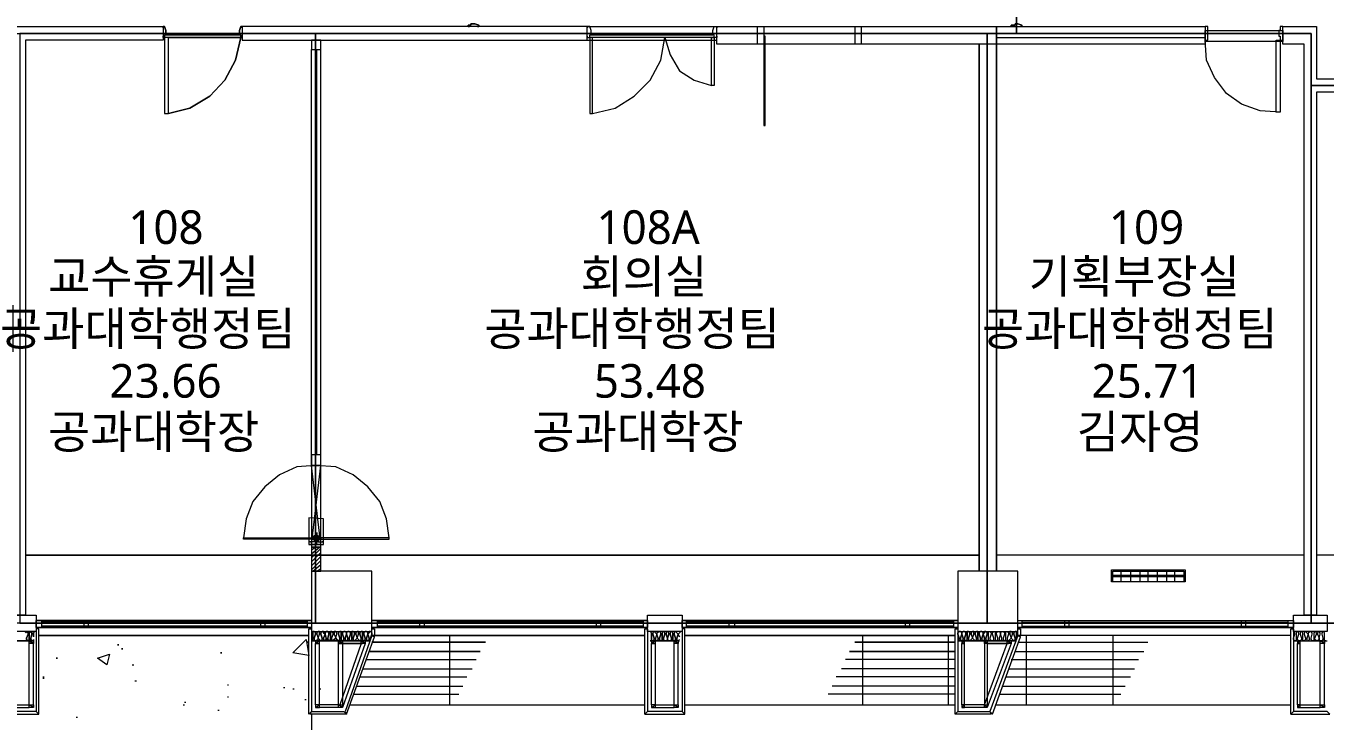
# Model space of a CAD drawing. Header units: millimetres. Extents: x -4011 to 126995, y -1911 to 106700.
# Drawn here: x 83028 to 98122, y 19337 to 27412 of the extents above; entities that cross this region are included whole.
import ezdxf

# ---------------------------------------------------------------- set-up
doc = ezdxf.new("R2010")
doc.units = ezdxf.units.MM
doc.layers.add('PDF_문자', color=7, linetype='Continuous')
doc.layers.add('PDF_형상', color=7, linetype='Continuous')
doc.styles.add('PDF 맑은 고딕', font='malgun.ttf')

msp = doc.modelspace()

# ---------------------------------------------------------------- linework, layer by layer
at = {"layer": 'PDF_형상', "lineweight": 5}
for points in [[(95938, 46539), (82959, 38969), (76694, 38969), (76694, 36466), (79306, 36466), (79306, 38969), (82959, 38969), (86456, 38969), (86456, 32472), (84202, 32472), (84202, 29720), (86456, 29720), (86456, 38969), (109446, 38969), (109446, 32052), (109446, 29705), (109446, 24482), (105451, 24482), (105451, 20472), (78933, 20472), (78933, 20720), (71969, 20720)], [(71705, 42218), (71705, 30979), (67057, 30979), (67057, 29720), (64446, 29720), (64446, 29674), (62472, 29674), (62472, 27326), (71969, 27326), (71969, 23720), (78933, 23720), (78933, 27326), (94539, 27326), (94539, 29720), (86456, 29720), (84202, 29720), (84202, 30979), (82959, 30979), (82959, 30886), (76694, 30886), (76694, 38969), (79321, 38969), (79321, 42668)], [(84622, 27404), (84622, 27249), (83021, 27249), (83021, 20565), (82881, 20565), (82881, 27249)], [(89549, 27295), (89549, 27280), (89580, 27280), (89580, 27311), (89596, 27311), (89596, 27358), (89580, 27404), (89549, 27404), (89549, 27389)], [(89549, 27404), (91057, 27404)], [(91057, 27295), (91057, 27280), (91026, 27280), (91026, 27311), (91010, 27311), (91010, 27358), (91026, 27404), (91057, 27404), (91057, 27389)], [(91601, 27202), (91057, 27202), (91057, 27404), (91601, 27404), (91601, 27109)], [(91523, 27404), (91523, 27202)], [(92658, 27404), (92658, 27202)], [(92736, 27202), (92736, 27404)], [(89549, 27249), (91057, 27249)], [(89596, 27311), (91010, 27311)], [(89611, 26394), (89876, 26456), (90093, 26596), (90280, 26782), (90404, 27016), (90451, 27280), (90513, 27078), (90622, 26891), (90793, 26782), (90995, 26720)], [(91026, 27280), (89611, 27280)], [(94306, 27280), (96731, 27280)], [(97601, 26409), (97554, 26409), (97554, 27249), (97601, 27249), (97601, 26409), (97368, 26425), (97150, 26503), (96979, 26627), (96839, 26813), (96746, 27016), (96731, 27249)], [(86456, 21389), (86347, 22306), (86347, 27140)], [(86347, 21389), (86456, 21389), (86456, 22306), (86347, 22306), (86347, 21389), (86456, 22306), (86456, 27140)], [(86394, 22430), (86394, 27140)], [(86409, 22430), (86409, 27140)], [(87249, 21466), (86347, 21466), (86347, 21451), (87249, 21451), (87249, 21466), (87218, 21684), (87140, 21886), (87000, 22057), (86829, 22197), (86627, 22290), (86394, 22306), (86176, 22290), (85974, 22197), (85803, 22057), (85663, 21886), (85585, 21684), (85554, 21466)], [(86378, 21435), (86378, 21420), (86316, 21420)], [(86456, 21466), (86456, 21482), (86347, 21482), (86347, 21451), (86456, 21451)], [(86440, 21482), (86409, 21497), (86394, 21497), (86363, 21482)], [(86363, 21451), (86394, 21435), (86409, 21435), (86440, 21451)], [(86409, 21528), (86409, 21404), (86394, 21404), (86394, 21528)], [(86425, 21435), (86425, 21420), (86487, 21420), (86471, 21420)], [(86332, 21420), (86347, 21420)], [(86347, 21326), (86394, 21358)], [(86347, 21280), (86440, 21358)], [(86347, 21233), (86456, 21342)], [(86347, 21187), (86456, 21295)], [(86347, 21140), (86456, 21249)], [(86347, 21093), (86456, 21202)], [(86363, 21078), (86456, 21155)], [(97881, 21264), (94306, 21264)], [(105358, 21264), (98021, 21264)], [(86409, 21078), (86456, 21109)], [(95658, 21031), (96482, 21031)], [(95658, 21016), (96482, 21016)], [(95751, 21078), (95751, 20953)], [(95860, 21078), (95860, 20953)], [(95969, 21078), (95969, 20953)], [(96062, 21078), (96062, 20953)], [(96171, 21078), (96171, 20953)], [(96280, 21078), (96280, 20953)], [(96373, 21078), (96373, 20953)], [(83021, 20363), (83036, 20378), (83052, 20363), (83052, 20347), (83036, 20301), (83036, 20285), (83052, 20269), (83067, 20269), (83067, 20285), (83067, 20301), (83067, 20347), (83067, 20363), (83083, 20378), (83098, 20363), (83098, 20347), (83083, 20301), (83083, 20285), (83098, 20269), (83114, 20269), (83114, 20285), (83114, 20269), (83098, 20269), (83083, 20285), (83083, 20301), (83098, 20347), (83098, 20363), (83083, 20378), (83067, 20363), (83067, 20347), (83067, 20301), (83067, 20285), (83067, 20269), (83052, 20269), (83036, 20285), (83036, 20301), (83052, 20347), (83052, 20363), (83036, 20378), (83021, 20363)], [(83176, 20409), (83145, 20409)], [(86316, 20409), (86347, 20409)], [(86969, 20238), (86922, 20269), (86969, 20238), (86705, 19492), (86658, 19523), (86658, 20269), (86705, 20238), (86938, 20238), (86705, 20238), (86658, 20269), (86642, 20285), (86627, 20301), (86611, 20285), (86596, 20269), (86580, 20285), (86580, 20301), (86596, 20347), (86596, 20363), (86580, 20378), (86565, 20378), (86565, 20363), (86565, 20347), (86565, 20301), (86565, 20285), (86549, 20269), (86534, 20285), (86534, 20301), (86549, 20347), (86549, 20363), (86534, 20378), (86518, 20378), (86503, 20363), (86503, 20347), (86518, 20301), (86518, 20285), (86503, 20269), (86487, 20285), (86487, 20301), (86503, 20347), (86487, 20363), (86487, 20378), (86471, 20378), (86456, 20363), (86456, 20347), (86471, 20301), (86471, 20285), (86456, 20269), (86440, 20285), (86425, 20301), (86425, 20285), (86394, 20269), (86378, 20285), (86378, 20301), (86394, 20347), (86394, 20363), (86378, 20378), (86363, 20378), (86363, 20363), (86363, 20347), (86363, 20301), (86363, 20285), (86347, 20269), (86363, 20285), (86363, 20301), (86363, 20347), (86363, 20363), (86363, 20378), (86378, 20378), (86394, 20363), (86394, 20347), (86378, 20301), (86378, 20285), (86394, 20269), (86425, 20285), (86425, 20301), (86440, 20285), (86456, 20269), (86471, 20285), (86471, 20301), (86456, 20347), (86456, 20363), (86471, 20378), (86487, 20378), (86487, 20363), (86503, 20347), (86487, 20301), (86487, 20285), (86503, 20269), (86518, 20285), (86518, 20301), (86503, 20347), (86503, 20363), (86518, 20378), (86534, 20378), (86549, 20363), (86549, 20347), (86534, 20301), (86534, 20285), (86549, 20269), (86565, 20285), (86565, 20301), (86565, 20347), (86565, 20363), (86565, 20378), (86580, 20378), (86596, 20363), (86596, 20347), (86580, 20301), (86580, 20285), (86596, 20269), (86611, 20285), (86627, 20301), (86642, 20285), (86658, 20269), (86674, 20285), (86674, 20301), (86658, 20347), (86658, 20363), (86674, 20378), (86689, 20378), (86689, 20363), (86689, 20347), (86689, 20301), (86689, 20285), (86705, 20269), (86720, 20285), (86720, 20301), (86705, 20347), (86705, 20363), (86720, 20378), (86736, 20378), (86751, 20363), (86751, 20347), (86736, 20301), (86736, 20285), (86751, 20269), (86767, 20285), (86767, 20301), (86751, 20347), (86751, 20363), (86767, 20378), (86782, 20378), (86798, 20363), (86798, 20347), (86782, 20301), (86782, 20285), (86798, 20269), (86813, 20285), (86813, 20301), (86813, 20347), (86813, 20363), (86813, 20378), (86829, 20378), (86845, 20363), (86845, 20347), (86829, 20301), (86829, 20285), (86845, 20269), (86860, 20285), (86876, 20301), (86891, 20285), (86907, 20269), (86922, 20285), (86922, 20301), (86907, 20347), (86907, 20363), (86922, 20378), (86938, 20378), (86938, 20363), (86938, 20347), (86938, 20301), (86938, 20285), (86953, 20269), (86969, 20285), (86969, 20301), (86953, 20347), (86953, 20363), (86969, 20378), (86984, 20378), (87000, 20363), (87000, 20347), (86984, 20301), (86984, 20285), (87000, 20269), (87016, 20285), (87016, 20301), (87000, 20347), (87016, 20363), (87016, 20378), (87031, 20378), (87047, 20363), (87047, 20347), (87031, 20301), (87031, 20285), (87031, 20301), (87047, 20347), (87047, 20363), (87031, 20378), (87016, 20378), (87016, 20363), (87000, 20347), (87016, 20301), (87016, 20285), (87000, 20269), (86984, 20285), (86984, 20301), (87000, 20347), (87000, 20363), (86984, 20378), (86969, 20378), (86953, 20363), (86953, 20347), (86969, 20301), (86969, 20285), (86953, 20269), (86938, 20285), (86938, 20301), (86938, 20347), (86938, 20363), (86938, 20378), (86922, 20378), (86907, 20363), (86907, 20347), (86922, 20301), (86922, 20285), (86907, 20269), (86891, 20285), (86876, 20301), (86860, 20285), (86845, 20269), (86829, 20285), (86829, 20301), (86845, 20347), (86845, 20363), (86829, 20378), (86813, 20378), (86813, 20363), (86813, 20347), (86813, 20301), (86813, 20285), (86798, 20269), (86782, 20285), (86782, 20301), (86798, 20347), (86798, 20363), (86782, 20378), (86767, 20378), (86751, 20363), (86751, 20347), (86767, 20301), (86767, 20285), (86751, 20269), (86736, 20285), (86736, 20301), (86751, 20347), (86751, 20363), (86736, 20378), (86720, 20378), (86705, 20363), (86705, 20347), (86720, 20301), (86720, 20285), (86705, 20269), (86689, 20285), (86689, 20301), (86689, 20347), (86689, 20363), (86689, 20378), (86674, 20378), (86658, 20363), (86658, 20347), (86674, 20301), (86674, 20285), (86658, 20269)], [(87078, 20316), (87047, 20332), (87047, 20409), (87078, 20409), (87078, 20332), (90218, 20332), (87078, 20332), (87047, 20332)], [(90218, 20409), (90249, 20409)], [(90684, 20409), (90653, 20409)], [(93824, 20409), (93855, 20409)], [(94197, 20269), (94181, 20285), (94181, 20301), (94197, 20347), (94197, 20363), (94181, 20378), (94166, 20378), (94166, 20363), (94150, 20347), (94166, 20301), (94166, 20285), (94150, 20269), (94135, 20285), (94135, 20301), (94150, 20347), (94150, 20363), (94135, 20378), (94119, 20378), (94104, 20363), (94104, 20347), (94119, 20301), (94119, 20285), (94104, 20269), (94088, 20285), (94088, 20301), (94088, 20347), (94088, 20363), (94088, 20378), (94073, 20378), (94057, 20363), (94057, 20347), (94073, 20301), (94073, 20285), (94057, 20269), (94041, 20285), (94026, 20301), (94010, 20285), (93995, 20269), (93979, 20285), (93979, 20301), (93995, 20347), (93995, 20363), (93979, 20378), (93964, 20378), (93964, 20363), (93964, 20347), (93964, 20301), (93964, 20285), (93948, 20269), (93933, 20285), (93933, 20301), (93948, 20347), (93948, 20363), (93933, 20378), (93917, 20378), (93902, 20363), (93902, 20347), (93917, 20301), (93917, 20285), (93902, 20269), (93886, 20285), (93886, 20301), (93902, 20347), (93902, 20363), (93886, 20378), (93870, 20378), (93855, 20363), (93855, 20347), (93870, 20301), (93870, 20285), (93855, 20269), (94539, 20269), (93855, 20269), (93870, 20285), (93870, 20301), (93855, 20347), (93855, 20363), (93870, 20378), (93886, 20378), (93902, 20363), (93902, 20347), (93886, 20301), (93886, 20285), (93902, 20269), (93917, 20285), (93917, 20301), (93902, 20347), (93902, 20363), (93917, 20378), (93933, 20378), (93948, 20363), (93948, 20347), (93933, 20301), (93933, 20285), (93948, 20269), (93964, 20285), (93964, 20301), (93964, 20347), (93964, 20363), (93964, 20378), (93979, 20378), (93995, 20363), (93995, 20347), (93979, 20301), (93979, 20285), (93995, 20269), (94010, 20285), (94026, 20301), (94041, 20285), (94057, 20269), (94073, 20285), (94073, 20301), (94057, 20347), (94057, 20363), (94073, 20378), (94088, 20378), (94088, 20363), (94088, 20347), (94088, 20301), (94088, 20285), (94104, 20269), (94119, 20285), (94119, 20301), (94104, 20347), (94104, 20363), (94119, 20378), (94135, 20378), (94150, 20363), (94150, 20347), (94135, 20301), (94135, 20285), (94150, 20269), (94166, 20285), (94166, 20301), (94150, 20347), (94166, 20363), (94166, 20378), (94181, 20378), (94197, 20363), (94197, 20347), (94181, 20301), (94181, 20285), (94197, 20269), (94197, 19523)], [(94554, 20503), (97756, 20503)], [(94554, 20425), (97756, 20425)], [(97725, 20332), (94585, 20332), (94554, 20332), (94554, 20409), (94585, 20409), (94585, 20332)], [(94601, 20487), (97694, 20487)], [(94601, 20440), (97694, 20440)], [(98130, 20269), (98114, 20269), (98114, 20285), (98114, 20301), (98114, 20347), (98114, 20363), (98098, 20378), (98083, 20363), (98083, 20347), (98098, 20301), (98098, 20285), (98083, 20269), (98067, 20269), (98052, 20285), (98052, 20301), (98067, 20347), (98067, 20363), (98052, 20378), (98036, 20363), (98036, 20347), (98052, 20301), (98052, 20285), (98036, 20269), (98021, 20269), (98005, 20285), (98005, 20301), (98021, 20347), (98021, 20363), (98005, 20378), (97990, 20363), (97990, 20347), (97990, 20301), (97990, 20285), (97990, 20269), (97974, 20269), (97959, 20285), (97959, 20301), (97974, 20347), (97974, 20363), (97959, 20378), (97927, 20363), (97927, 20347), (97912, 20363), (97896, 20378), (97881, 20363), (97881, 20347), (97896, 20301), (97896, 20285), (97881, 20269), (97865, 20269), (97865, 20285), (97865, 20301), (97865, 20347), (97865, 20363), (97850, 20378), (97834, 20363), (97834, 20347), (97850, 20301), (97850, 20285), (97834, 20269), (97819, 20269), (97803, 20285), (97803, 20301), (97819, 20347), (97819, 20363), (97803, 20378), (97788, 20363), (97788, 20347), (97788, 20301), (97788, 20285), (97788, 20269), (97772, 20269), (97756, 20285), (97756, 20301), (97772, 20347), (97772, 20363), (97756, 20378)], [(82834, 19523), (83067, 19523), (83067, 20238)], [(83114, 19523), (83114, 20238), (83067, 20269), (83114, 20238)], [(86394, 19523), (86394, 20238), (86440, 20269), (86394, 20238)], [(86658, 19523), (86440, 19523), (86440, 20238)], [(86705, 20269), (86658, 20269), (86658, 20238), (86705, 20238), (86705, 20269), (86938, 20269), (86705, 20269), (86705, 19523)], [(86922, 20238), (86674, 19523)], [(87948, 20332), (87948, 19523)], [(90295, 19523), (90295, 20238), (90342, 20269), (90295, 20238)], [(90295, 19492), (90342, 19523), (90560, 19523), (90560, 20238)], [(90342, 19523), (90342, 20238)], [(90606, 19523), (90606, 20238), (90560, 20269), (90606, 20238)], [(92751, 19523), (92751, 20332)], [(93746, 19523), (93746, 20332)], [(93902, 19523), (93902, 20238), (93933, 20269), (93902, 20238)], [(94477, 20238), (94430, 20269), (94477, 20238), (94197, 19492), (94166, 19523), (93933, 19523), (93933, 20238)], [(94166, 20269), (94197, 20238), (94446, 20238), (94197, 20238), (94166, 20269), (94166, 19523), (94430, 20238)], [(94585, 20316), (94554, 20332)], [(94554, 20254), (96062, 20254)], [(94648, 20332), (94648, 19523)], [(95658, 20332), (95658, 19523)], [(97756, 20269), (98145, 20269)], [(97803, 19523), (97803, 19492), (97834, 19492), (97834, 19523), (97803, 19523), (97803, 20238), (97834, 20269)], [(97803, 19492), (97834, 19523), (97834, 20238)], [(97834, 19523), (98067, 19523), (98067, 20238)], [(98114, 19523), (98114, 20238), (98067, 20269)], [(83860, 20067), (84000, 20114)], [(94523, 20145), (96016, 20145)], [(84264, 19990), (84280, 19990)], [(86938, 19943), (88212, 19943)], [(86984, 20052), (88259, 20052)], [(93824, 19943), (92503, 19943)], [(93824, 20052), (92549, 20052)], [(94446, 19943), (95907, 19943)], [(94477, 20052), (95953, 20052)], [(83223, 19850), (83238, 19850)], [(83223, 19834), (83238, 19834)], [(84295, 19803), (84311, 19803)], [(86907, 19850), (88150, 19850)], [(93824, 19850), (92440, 19850)], [(94415, 19850), (95860, 19850)], [(85368, 19756), (85383, 19756)], [(86021, 19725), (86036, 19725)], [(86130, 19710), (86145, 19710)], [(86440, 19710), (86456, 19710)], [(86829, 19648), (88057, 19648)], [(86876, 19741), (88104, 19741)], [(93824, 19648), (92347, 19648)], [(93824, 19741), (92394, 19741)], [(94337, 19648), (95751, 19648)], [(94368, 19741), (95798, 19741)], [(82834, 19492), (83067, 19492)], [(83114, 19492), (83067, 19523)], [(84855, 19523), (84870, 19523)], [(84870, 19554), (84886, 19554)], [(85368, 19617), (85383, 19617)], [(86269, 19585), (86285, 19585)], [(86394, 19492), (86440, 19523)], [(86658, 19492), (86440, 19492)], [(86798, 19523), (90218, 19523)], [(90342, 19492), (90560, 19492)], [(90606, 19492), (90560, 19523)], [(90684, 19523), (93824, 19523)], [(93902, 19492), (93933, 19523)], [(94166, 19492), (93933, 19492)], [(94290, 19523), (97725, 19523)], [(97834, 19492), (98067, 19492)], [(98114, 19492), (98067, 19523)], [(83611, 19383), (83627, 19383)], [(85259, 19461), (85275, 19461)], [(86347, 19415), (86347, 19228), (109554, 19228), (109554, 19415)]]:
    msp.add_lwpolyline(points, dxfattribs=at)
for points in [[(104534, 32052), (104534, 33451), (97959, 33451), (97959, 29720), (94539, 29720), (94539, 27326), (97959, 27326), (97959, 26720), (105420, 26720), (105420, 32052)], [(84622, 27404), (84622, 27249), (83021, 27249), (83021, 20565), (82881, 20565), (82881, 27249), (80829, 27249), (80829, 27404)], [(82959, 27326), (82959, 20472), (86394, 20472), (86394, 27326)], [(84622, 27389), (84622, 27404), (84637, 27404), (84653, 27358), (84653, 27311), (84637, 27311), (84637, 27280), (84622, 27280), (84622, 27295), (84622, 27280), (84637, 27280), (84637, 27311), (84653, 27311), (84653, 27358), (84637, 27404), (84622, 27404)], [(85539, 27389), (85539, 27404), (85523, 27404), (85508, 27358), (85508, 27311), (85523, 27311), (85523, 27280), (85539, 27280), (85539, 27295), (85539, 27280), (85523, 27280), (85523, 27311), (85508, 27311), (85508, 27358), (85523, 27404), (85539, 27404)], [(89549, 27249), (89549, 27404), (85539, 27404), (85539, 27249)], [(89549, 27249), (89549, 27404), (85539, 27404), (85539, 27249)], [(86394, 20472), (94197, 20472), (94197, 27326), (86394, 27326)], [(88275, 27404), (88290, 27404), (88290, 27420), (88244, 27435), (88197, 27435), (88197, 27420), (88166, 27420), (88166, 27404), (88181, 27404), (88166, 27404), (88166, 27420), (88197, 27420), (88197, 27435), (88244, 27435), (88290, 27420), (88290, 27404)], [(91057, 27404), (96731, 27404), (96731, 27249), (96762, 27249), (96762, 27295), (96762, 27358), (96762, 27404), (96731, 27404), (96731, 27202), (91057, 27202)], [(94197, 27326), (94197, 20472), (97959, 20472), (97959, 27326)], [(94306, 21078), (94306, 27404)], [(94585, 27404), (94601, 27404), (94601, 27420), (94554, 27435), (94523, 27435), (94523, 27420), (94477, 27420), (94477, 27404), (94492, 27404), (94477, 27404), (94477, 27420), (94523, 27420), (94523, 27435), (94554, 27435), (94601, 27420), (94601, 27404)], [(97632, 27233), (96731, 27233), (96731, 27358), (97632, 27358)], [(97585, 27295), (97601, 27295), (97601, 27249), (97632, 27249), (97632, 27404), (97601, 27404), (97601, 27358), (97585, 27358)], [(98021, 26642), (98021, 20565), (97881, 20565), (97881, 27202), (97632, 27202), (97632, 27404), (98021, 27404), (98021, 26798), (103150, 26798), (103150, 26642)], [(84637, 27280), (84637, 26394), (84684, 26394), (84684, 27280)], [(84637, 27280), (84637, 26394), (84684, 26394), (84684, 27280)], [(85508, 27311), (84653, 27311)], [(84684, 27280), (85523, 27280), (85461, 27016), (85337, 26782), (85166, 26596), (84933, 26456), (84684, 26394), (84933, 26456), (85166, 26596), (85337, 26782), (85461, 27016), (85523, 27280)], [(86347, 27249), (86347, 27140), (86456, 27140), (86456, 27249)], [(89580, 27280), (89580, 26394), (89611, 26394), (89611, 27280)], [(91026, 27280), (91026, 26720), (90995, 26720), (90995, 27280)], [(91601, 27295), (91601, 26254), (91617, 26254), (91617, 27295)], [(94104, 21078), (94104, 27202)], [(97959, 26720), (97959, 20472), (105451, 20472), (105451, 24482), (105420, 24482), (105420, 26720)], [(86456, 22306), (86456, 22430), (86347, 22430), (86347, 22306)], [(86316, 21699), (86316, 21389), (86487, 21389), (86487, 21684)], [(85554, 21466), (86456, 21466), (86456, 21451), (85554, 21451)], [(86347, 21389), (86347, 21358), (86456, 21358), (86456, 21389)], [(86456, 21358), (86347, 21358), (86347, 21078), (86456, 21078)], [(83021, 21264), (94104, 21264)], [(87047, 21078), (86347, 21078), (86347, 20378), (87047, 20378)], [(87047, 21078), (86347, 21078), (86347, 20378), (87047, 20378)], [(94554, 21078), (93855, 21078), (93855, 20378), (94554, 20378)], [(94554, 21078), (93855, 21078), (93855, 20378), (94554, 20378)], [(95642, 20953), (95642, 21093), (96497, 21093), (96497, 20953)], [(95658, 21078), (96482, 21078), (96482, 20953), (95658, 20953)], [(82756, 20565), (83145, 20565), (83145, 20378), (82756, 20378)], [(82756, 20565), (83145, 20565), (83145, 20378), (82756, 20378)], [(90249, 20565), (90653, 20565), (90653, 20378), (90249, 20378)], [(90249, 20565), (90653, 20565), (90653, 20378), (90249, 20378)], [(97756, 20565), (98145, 20565), (98145, 20378), (97756, 20378)], [(82756, 19446), (82725, 19415), (82725, 20409), (82756, 20409), (82756, 19446), (82725, 19415), (83176, 19415), (83145, 19446)], [(83114, 20347), (83114, 20316), (83114, 20347), (83114, 20363), (83130, 20378), (83114, 20363)], [(86347, 20503), (83145, 20503)], [(83145, 20503), (83207, 20503), (83207, 20425), (83145, 20425)], [(83145, 20503), (83207, 20503), (83207, 20425), (83145, 20425)], [(86347, 20425), (83145, 20425)], [(83145, 19446), (83176, 19415), (83176, 20409), (83145, 20409)], [(86301, 20487), (83207, 20487)], [(86301, 20440), (83207, 20440)], [(83705, 20503), (83751, 20503), (83751, 20425), (83705, 20425)], [(83705, 20503), (83751, 20503), (83751, 20425), (83705, 20425)], [(85756, 20503), (85803, 20503), (85803, 20425), (85756, 20425)], [(85756, 20503), (85803, 20503), (85803, 20425), (85756, 20425)], [(86301, 20503), (86347, 20503), (86347, 20425), (86301, 20425)], [(86301, 20503), (86347, 20503), (86347, 20425), (86301, 20425)], [(86347, 20409), (86347, 19446), (86316, 19415), (86316, 20409)], [(86425, 20301), (86440, 20347), (86440, 20363), (86440, 20378), (86425, 20378), (86409, 20363), (86409, 20347)], [(86425, 20301), (86440, 20347), (86440, 20363), (86440, 20378), (86425, 20378), (86409, 20363), (86409, 20347)], [(86627, 20301), (86642, 20347), (86642, 20363), (86627, 20378), (86611, 20378), (86611, 20363), (86611, 20347)], [(86627, 20301), (86642, 20347), (86642, 20363), (86627, 20378), (86611, 20378), (86611, 20363), (86611, 20347)], [(86876, 20301), (86891, 20347), (86891, 20363), (86891, 20378), (86876, 20378), (86860, 20363), (86860, 20347)], [(86876, 20301), (86891, 20347), (86891, 20363), (86891, 20378), (86876, 20378), (86860, 20363), (86860, 20347)], [(90249, 20503), (87047, 20503)], [(87047, 20503), (87109, 20503), (87109, 20425), (87047, 20425)], [(87047, 20503), (87109, 20503), (87109, 20425), (87047, 20425)], [(90249, 20425), (87047, 20425)], [(87047, 20332), (87078, 20316), (87047, 20332), (87047, 20409), (87078, 20409), (87078, 20332)], [(90202, 20487), (87109, 20487)], [(90202, 20440), (87109, 20440)], [(87606, 20503), (87653, 20503), (87653, 20425), (87606, 20425)], [(87606, 20503), (87653, 20503), (87653, 20425), (87606, 20425)], [(89658, 20503), (89705, 20503), (89705, 20425), (89658, 20425)], [(89658, 20503), (89705, 20503), (89705, 20425), (89658, 20425)], [(90202, 20503), (90249, 20503), (90249, 20425), (90202, 20425)], [(90202, 20503), (90249, 20503), (90249, 20425), (90202, 20425)], [(90249, 19446), (90218, 19415), (90218, 20409), (90249, 20409)], [(90622, 20285), (90606, 20269), (90591, 20269), (90591, 20285), (90591, 20301), (90606, 20347), (90591, 20363), (90575, 20378), (90560, 20363), (90560, 20347), (90575, 20301), (90575, 20285), (90560, 20269), (90544, 20269), (90544, 20285), (90544, 20301), (90544, 20347), (90544, 20363), (90528, 20378), (90513, 20363), (90513, 20347), (90528, 20301), (90528, 20285), (90513, 20269), (90497, 20269), (90482, 20285), (90482, 20301), (90497, 20347), (90497, 20363), (90482, 20378), (90466, 20363), (90466, 20347), (90482, 20301), (90482, 20285), (90466, 20269), (90451, 20269), (90435, 20285), (90435, 20301), (90451, 20347), (90451, 20363), (90435, 20378), (90420, 20363), (90420, 20347), (90420, 20301), (90420, 20285), (90420, 20269), (90404, 20269), (90389, 20285), (90389, 20301), (90404, 20347), (90404, 20363), (90389, 20378), (90358, 20363), (90358, 20347), (90342, 20363), (90326, 20378), (90311, 20363), (90311, 20347), (90326, 20301), (90326, 20285), (90311, 20269), (90295, 20269), (90295, 20285), (90295, 20301), (90295, 20347), (90295, 20363), (90280, 20378), (90295, 20363), (90295, 20347), (90295, 20301), (90295, 20285), (90295, 20269), (90311, 20269), (90326, 20285), (90326, 20301), (90311, 20347), (90311, 20363), (90326, 20378), (90342, 20363), (90358, 20347), (90358, 20363), (90389, 20378), (90404, 20363), (90404, 20347), (90389, 20301), (90389, 20285), (90404, 20269), (90420, 20269), (90420, 20285), (90420, 20301), (90420, 20347), (90420, 20363), (90435, 20378), (90451, 20363), (90451, 20347), (90435, 20301), (90435, 20285), (90451, 20269), (90466, 20269), (90482, 20285), (90482, 20301), (90466, 20347), (90466, 20363), (90482, 20378), (90497, 20363), (90497, 20347), (90482, 20301), (90482, 20285), (90497, 20269), (90513, 20269), (90528, 20285), (90528, 20301), (90513, 20347), (90513, 20363), (90528, 20378), (90544, 20363), (90544, 20347), (90544, 20301), (90544, 20285), (90544, 20269), (90560, 20269), (90575, 20285), (90575, 20301), (90560, 20347), (90560, 20363), (90575, 20378), (90591, 20363), (90606, 20347), (90591, 20301), (90591, 20285), (90591, 20269), (90606, 20269)], [(90606, 20347), (90622, 20316), (90606, 20347), (90622, 20363), (90637, 20378), (90622, 20363)], [(93855, 20503), (90653, 20503)], [(90653, 20503), (90699, 20503), (90699, 20425), (90653, 20425)], [(90653, 20503), (90699, 20503), (90699, 20425), (90653, 20425)], [(93855, 20425), (90653, 20425)], [(90653, 19446), (90684, 19415), (90684, 20409), (90653, 20409)], [(93808, 20487), (90699, 20487)], [(93808, 20440), (90699, 20440)], [(91197, 20503), (91259, 20503), (91259, 20425), (91197, 20425)], [(91197, 20503), (91259, 20503), (91259, 20425), (91197, 20425)], [(93249, 20503), (93295, 20503), (93295, 20425), (93249, 20425)], [(93249, 20503), (93295, 20503), (93295, 20425), (93249, 20425)], [(93808, 20503), (93855, 20503), (93855, 20425), (93808, 20425)], [(93808, 20503), (93855, 20503), (93855, 20425), (93808, 20425)], [(93855, 20409), (93855, 19446), (93824, 19415), (93824, 20409)], [(94026, 20301), (94041, 20347), (94041, 20363), (94041, 20378), (94026, 20378), (94010, 20363), (94010, 20347)], [(94026, 20301), (94041, 20347), (94041, 20363), (94041, 20378), (94026, 20378), (94010, 20363), (94010, 20347)], [(94275, 20301), (94259, 20347), (94259, 20363), (94275, 20378), (94290, 20378), (94290, 20363), (94290, 20347), (94290, 20301), (94290, 20285), (94306, 20269), (94321, 20285), (94321, 20301), (94306, 20347), (94306, 20363), (94321, 20378), (94337, 20378), (94352, 20363), (94352, 20347), (94337, 20301), (94337, 20285), (94352, 20269), (94368, 20285), (94368, 20301), (94352, 20347), (94352, 20363), (94368, 20378), (94383, 20378), (94399, 20363), (94399, 20347), (94383, 20301), (94383, 20285), (94399, 20269), (94415, 20285), (94415, 20301), (94415, 20347), (94415, 20363), (94415, 20378), (94430, 20378), (94446, 20363), (94446, 20347), (94430, 20301), (94430, 20285), (94446, 20269), (94461, 20285), (94477, 20301), (94492, 20285), (94508, 20269), (94523, 20285), (94523, 20301), (94508, 20347), (94508, 20363), (94523, 20378), (94539, 20378), (94539, 20363), (94539, 20347), (94539, 20301), (94539, 20285), (94539, 20301), (94539, 20347), (94539, 20363), (94539, 20378), (94523, 20378), (94508, 20363), (94508, 20347), (94523, 20301), (94523, 20285), (94508, 20269), (94492, 20285), (94477, 20301), (94461, 20285), (94446, 20269), (94197, 20269), (94197, 20238), (94166, 20238), (94166, 20269), (94197, 20269), (94212, 20285), (94212, 20301), (94212, 20347), (94212, 20363), (94212, 20378), (94228, 20378), (94244, 20363), (94244, 20347), (94228, 20301), (94228, 20285), (94259, 20269), (94275, 20285)], [(94212, 20301), (94212, 20347), (94212, 20363), (94212, 20378), (94228, 20378), (94244, 20363), (94244, 20347), (94228, 20301), (94228, 20285), (94259, 20269), (94275, 20285), (94275, 20301), (94259, 20347), (94259, 20363), (94275, 20378), (94290, 20378), (94290, 20363), (94290, 20347), (94290, 20301), (94290, 20285), (94306, 20269), (94321, 20285), (94321, 20301), (94306, 20347), (94306, 20363), (94321, 20378), (94337, 20378), (94352, 20363), (94352, 20347), (94337, 20301), (94337, 20285), (94352, 20269), (94368, 20285), (94368, 20301), (94352, 20347), (94352, 20363), (94368, 20378), (94383, 20378), (94399, 20363), (94399, 20347), (94383, 20301), (94383, 20285), (94399, 20269), (94415, 20285), (94415, 20301), (94415, 20347), (94415, 20363), (94415, 20378), (94430, 20378), (94446, 20363), (94446, 20347), (94430, 20301), (94430, 20285), (94446, 20269), (94197, 20269), (94197, 20238), (94166, 20238), (94166, 20269), (94197, 20269), (94212, 20285)], [(94477, 20301), (94492, 20347), (94492, 20363), (94477, 20378), (94461, 20378), (94461, 20363), (94461, 20347)], [(94477, 20301), (94492, 20347), (94492, 20363), (94477, 20378), (94461, 20378), (94461, 20363), (94461, 20347)], [(94554, 20503), (94601, 20503), (94601, 20425), (94554, 20425)], [(94554, 20503), (94601, 20503), (94601, 20425), (94554, 20425)], [(94554, 20332), (94554, 20409), (94585, 20409), (94585, 20332)], [(95098, 20503), (95145, 20503), (95145, 20425), (95098, 20425)], [(97150, 20503), (97197, 20503), (97197, 20425), (97150, 20425)], [(97694, 20503), (97756, 20503), (97756, 20425), (97694, 20425)], [(97756, 19446), (97725, 19415), (97725, 20409), (97756, 20409)], [(83114, 20269), (82788, 20269)], [(83114, 20269), (83114, 20238), (83067, 20238), (83067, 20269)], [(83114, 20269), (83114, 20238), (83067, 20238), (83067, 20269)], [(83176, 20332), (86316, 20332)], [(86316, 20098), (86130, 20130), (86285, 20285)], [(86130, 20130), (86285, 20285), (86316, 20098)], [(86316, 20254), (86301, 20254)], [(87031, 20269), (86347, 20269)], [(86394, 20269), (86394, 20238), (86440, 20238), (86440, 20269)], [(86394, 20269), (86394, 20238), (86440, 20238), (86440, 20269)], [(86705, 20269), (86705, 20238), (86658, 20238), (86658, 20269)], [(87078, 20316), (87047, 20332), (86736, 19446), (86751, 19415)], [(86969, 20269), (86969, 20238), (86922, 20238), (86922, 20269)], [(86969, 20269), (86969, 20238), (86922, 20238), (86922, 20269)], [(88368, 20254), (87047, 20254)], [(90622, 20269), (90280, 20269)], [(90295, 20269), (90295, 20238), (90342, 20238), (90342, 20269)], [(90295, 20269), (90295, 20238), (90342, 20238), (90342, 20269)], [(90358, 20347), (90342, 20301), (90342, 20285), (90342, 20269), (90358, 20269), (90373, 20285), (90373, 20301)], [(90358, 20347), (90342, 20301), (90342, 20285), (90342, 20269), (90358, 20269), (90373, 20285), (90373, 20301)], [(90606, 20269), (90606, 20238), (90560, 20238), (90560, 20269)], [(90606, 20269), (90606, 20238), (90560, 20238), (90560, 20269)], [(90684, 20332), (93824, 20332)], [(92658, 20254), (93824, 20254)], [(93902, 20269), (93902, 20238), (93933, 20238), (93933, 20269)], [(93902, 20269), (93902, 20238), (93933, 20238), (93933, 20269)], [(94585, 20316), (94554, 20332), (94228, 19446), (94259, 19415)], [(94477, 20269), (94477, 20238), (94430, 20238), (94430, 20269)], [(94477, 20269), (94477, 20238), (94430, 20238), (94430, 20269)], [(94554, 20332), (94585, 20316)], [(97803, 20269), (97803, 20238), (97834, 20238), (97834, 20269)], [(97927, 20347), (97912, 20301), (97912, 20285), (97912, 20269), (97927, 20269), (97943, 20285), (97943, 20301)], [(98114, 20269), (98114, 20238), (98067, 20238), (98067, 20269)], [(84000, 20114), (83969, 19990), (83860, 20067)], [(84109, 20223), (84093, 20223)], [(84155, 20176), (84140, 20176)], [(85306, 20130), (85290, 20130)], [(88306, 20145), (87016, 20145)], [(92596, 20145), (93824, 20145)], [(83394, 20067), (83378, 20067)], [(83114, 19523), (83114, 19492), (83067, 19492), (83067, 19523)], [(86394, 19523), (86394, 19492), (86440, 19492), (86440, 19523)], [(86705, 19523), (86705, 19492), (86658, 19492), (86658, 19523)], [(90295, 19523), (90295, 19492), (90342, 19492), (90342, 19523)], [(90606, 19523), (90606, 19492), (90560, 19492), (90560, 19523)], [(93902, 19523), (93902, 19492), (93933, 19492), (93933, 19523)], [(94197, 19523), (94197, 19492), (94166, 19492), (94166, 19523)], [(98114, 19523), (98114, 19492), (98067, 19492), (98067, 19523)], [(86720, 19446), (86751, 19415), (86332, 19415), (86347, 19446)], [(90249, 19446), (90218, 19415), (90684, 19415), (90653, 19446)], [(94228, 19446), (94244, 19415), (93824, 19415), (93855, 19446)], [(97756, 19446), (97725, 19415), (98176, 19415), (98145, 19446)]]:
    msp.add_lwpolyline(points, close=True, dxfattribs=at)

# ---------------------------------------------------------------- texts
at = {"layer": 'PDF_문자', "char_height": 391, "attachment_point": 4, "style": 'PDF 맑은 고딕'}
for s, insert in [('108', (84218, 25072)), ('108A', (89658, 25072)), ('109', (95611, 25072)), ('교수휴게실', (83285, 24482)), ('회의실', (89472, 24482)), ('기획부장실', (94679, 24482)), ('공과대학행정팀', (82726, 23875)), ('공과대학행정팀', (88353, 23875)), ('공과대학행정팀', (94135, 23875)), ('23.66', (84000, 23285)), ('53.48', (89627, 23285)), ('25.71', (95409, 23285)), ('공과대학장', (83285, 22678)), ('공과대학장', (88912, 22678)), ('김자영', (95238, 22678))]:
    msp.add_mtext(s, dxfattribs=dict(at, insert=insert))

doc.saveas('drawing.dxf')
